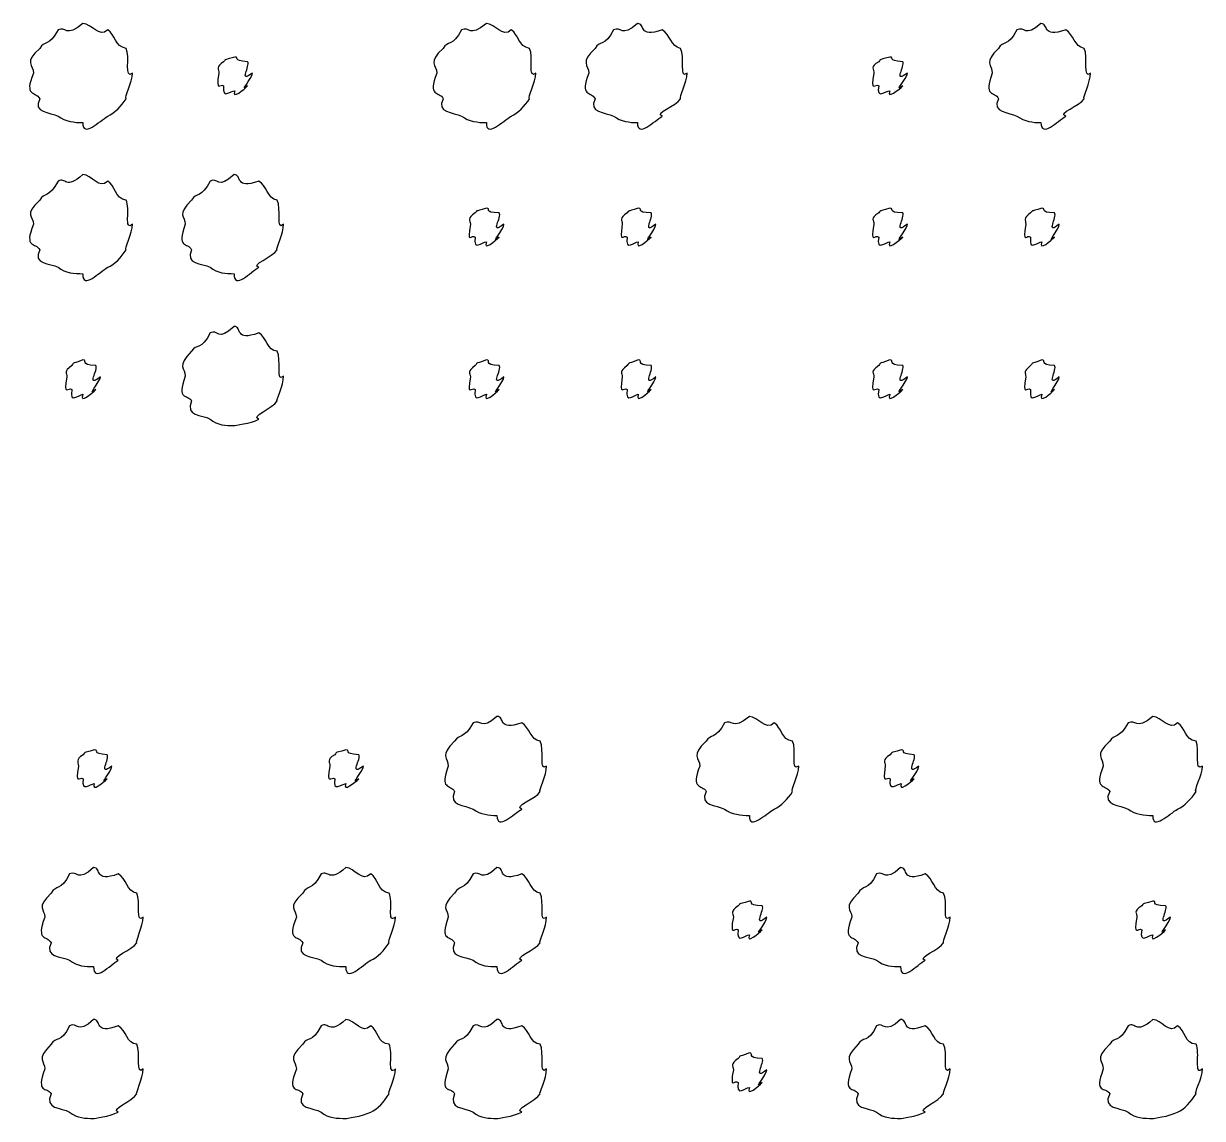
# Model space of a CAD drawing. Header units: millimetres. Extents: x -178 to -32, y 41 to 266.
# Drawn here: x -76.95 to -68.82, y 131.99 to 139.54 of the extents above; entities that cross this region are included whole.
import ezdxf

# ---------------------------------------------------------------- set-up
doc = ezdxf.new("R2010")
doc.units = ezdxf.units.MM
doc.layers.get('0').update_dxf_attribs({"linetype": 'CONTINUOUS'})

msp = doc.modelspace()

# ---------------------------------------------------------------- linework, layer by layer
at = {"color": 0}
for p, q in [((-76.5401, 139.54), (-76.5401, 139.54)), ((-73.7577, 139.54), (-73.7577, 139.54)), ((-72.716, 139.54), (-72.716, 139.54)), ((-69.9336, 139.54), (-69.9336, 139.54)), ((-75.4927, 139.309), (-75.4927, 139.309)), ((-70.9754, 139.309), (-70.9754, 139.309)), ((-76.5401, 138.498), (-76.5401, 138.498)), ((-75.498, 138.498), (-75.498, 138.498)), ((-73.7577, 138.267), (-73.7577, 138.267)), ((-72.7103, 138.267), (-72.7103, 138.267)), ((-70.9754, 138.267), (-70.9754, 138.267)), ((-69.928, 138.267), (-69.928, 138.267)), ((-75.498, 137.451), (-75.498, 137.451)), ((-76.5401, 137.22), (-76.5401, 137.22)), ((-73.7577, 137.22), (-73.7577, 137.22)), ((-72.7103, 137.22), (-72.7103, 137.22)), ((-70.9754, 137.22), (-70.9754, 137.22)), ((-69.928, 137.22), (-69.928, 137.22)), ((-73.6847, 134.761), (-73.6847, 134.761)), ((-71.9441, 134.761), (-71.9441, 134.761)), ((-69.1621, 134.761), (-69.1621, 134.761)), ((-76.4614, 134.53), (-76.4614, 134.53)), ((-74.7264, 134.53), (-74.7264, 134.53)), ((-70.897, 134.53), (-70.897, 134.53)), ((-76.4671, 133.719), (-76.4671, 133.719)), ((-74.7264, 133.719), (-74.7264, 133.719)), ((-73.6847, 133.719), (-73.6847, 133.719)), ((-70.9023, 133.719), (-70.9023, 133.719)), ((-71.9441, 133.488), (-71.9441, 133.488)), ((-69.1621, 133.488), (-69.1621, 133.488)), ((-76.4671, 132.672), (-76.4671, 132.672)), ((-74.7264, 132.672), (-74.7264, 132.672)), ((-73.6847, 132.672), (-73.6847, 132.672)), ((-70.9023, 132.672), (-70.9023, 132.672)), ((-69.1621, 132.672), (-69.1621, 132.672)), ((-71.9441, 132.441), (-71.9441, 132.441))]:
    msp.add_line(p, q, dxfattribs=at)
for points in [[(-76.7108, 139.496), (-76.7729, 139.38), (-76.8071, 139.424), (-76.8375, 139.369)], [(-76.5401, 139.54), (-76.6625, 139.438), (-76.6558, 139.525), (-76.7108, 139.496)], [(-76.369, 139.496), (-76.4268, 139.438), (-76.4808, 139.54), (-76.5401, 139.54)], [(-76.2423, 139.369), (-76.321, 139.38), (-76.3168, 139.466), (-76.369, 139.496)], [(-73.9285, 139.496), (-73.9906, 139.38), (-74.0251, 139.424), (-74.0555, 139.369)], [(-73.7577, 139.54), (-73.8805, 139.438), (-73.8734, 139.525), (-73.9285, 139.496)], [(-73.587, 139.496), (-73.6448, 139.438), (-73.6985, 139.54), (-73.7577, 139.54)], [(-73.46, 139.369), (-73.5386, 139.38), (-73.5344, 139.466), (-73.587, 139.496)], [(-72.8814, 139.496), (-72.9393, 139.38), (-72.9777, 139.424), (-73.0081, 139.369)], [(-72.716, 139.54), (-72.8289, 139.438), (-72.826, 139.525), (-72.8814, 139.496)], [(-72.5449, 139.496), (-72.716, 139.438), (-72.6567, 139.54), (-72.716, 139.54)], [(-72.4182, 139.369), (-72.487, 139.38), (-72.4898, 139.466), (-72.5449, 139.496)], [(-70.0991, 139.496), (-70.1569, 139.38), (-70.1954, 139.424), (-70.2257, 139.369)], [(-69.9336, 139.54), (-70.0465, 139.438), (-70.044, 139.525), (-70.0991, 139.496)], [(-69.7629, 139.496), (-69.9336, 139.438), (-69.8743, 139.54), (-69.9336, 139.54)], [(-69.6359, 139.369), (-69.705, 139.38), (-69.7075, 139.466), (-69.7629, 139.496)], [(-76.8375, 139.369), (-76.9493, 139.27), (-76.8816, 139.256), (-76.8816, 139.198)], [(-76.1982, 139.198), (-76.2589, 139.151), (-76.212, 139.314), (-76.2423, 139.369)], [(-74.0555, 139.369), (-74.1669, 139.27), (-74.0996, 139.256), (-74.0996, 139.198)], [(-73.4159, 139.198), (-73.4766, 139.151), (-73.4296, 139.314), (-73.46, 139.369)], [(-73.0081, 139.369), (-73.1157, 139.27), (-73.0522, 139.256), (-73.0522, 139.198)], [(-72.3741, 139.198), (-72.4292, 139.151), (-72.3879, 139.314), (-72.4182, 139.369)], [(-70.2257, 139.369), (-70.3333, 139.27), (-70.2698, 139.256), (-70.2698, 139.198)], [(-69.5918, 139.198), (-69.6472, 139.151), (-69.6055, 139.314), (-69.6359, 139.369)], [(-75.5699, 139.276), (-75.6264, 139.24), (-75.6027, 139.227), (-75.6027, 139.198)], [(-75.4927, 139.309), (-75.5823, 139.284), (-75.5477, 139.297), (-75.5699, 139.276)], [(-75.4045, 139.276), (-75.516, 139.284), (-75.4553, 139.309), (-75.4927, 139.309)], [(-75.3713, 139.198), (-75.4719, 139.123), (-75.3823, 139.253), (-75.4045, 139.276)], [(-71.0526, 139.276), (-71.1133, 139.24), (-71.0858, 139.227), (-71.0858, 139.198)], [(-70.9754, 139.309), (-71.0692, 139.284), (-71.0304, 139.297), (-71.0526, 139.276)], [(-70.8872, 139.276), (-71.0029, 139.284), (-70.9383, 139.309), (-70.9754, 139.309)], [(-70.854, 139.198), (-70.9588, 139.123), (-70.8653, 139.253), (-70.8872, 139.276)], [(-76.8816, 139.198), (-76.9493, 139.03), (-76.8664, 139.077), (-76.8375, 139.022)], [(-76.2423, 139.022), (-76.2589, 139.03), (-76.1982, 139.135), (-76.1982, 139.198)], [(-75.6027, 139.198), (-75.6264, 139.057), (-75.5918, 139.132), (-75.5699, 139.11)], [(-75.4045, 139.11), (-75.4719, 139.057), (-75.3713, 139.161), (-75.3713, 139.198)], [(-74.0996, 139.198), (-74.1669, 139.03), (-74.0844, 139.077), (-74.0555, 139.022)], [(-73.46, 139.022), (-73.4766, 139.03), (-73.4159, 139.135), (-73.4159, 139.198)], [(-73.0522, 139.198), (-73.1157, 139.03), (-73.037, 139.077), (-73.0081, 139.022)], [(-72.4182, 139.022), (-72.4292, 139.03), (-72.3741, 139.135), (-72.3741, 139.198)], [(-71.0858, 139.198), (-71.1133, 139.057), (-71.0745, 139.132), (-71.0526, 139.11)], [(-70.8872, 139.11), (-70.9588, 139.057), (-70.854, 139.161), (-70.854, 139.198)], [(-70.2698, 139.198), (-70.3333, 139.03), (-70.2546, 139.077), (-70.2257, 139.022)], [(-69.6359, 139.022), (-69.6472, 139.03), (-69.5918, 139.135), (-69.5918, 139.198)], [(-75.5699, 139.11), (-75.5823, 139.012), (-75.5216, 139.077), (-75.4927, 139.077)], [(-75.4927, 139.077), (-75.516, 139.012), (-75.4264, 139.088), (-75.4045, 139.11)], [(-71.0526, 139.11), (-71.0692, 139.012), (-71.0043, 139.077), (-70.9754, 139.077)], [(-70.9754, 139.077), (-71.0029, 139.012), (-70.9094, 139.088), (-70.8872, 139.11)], [(-76.8375, 139.022), (-76.89, 138.924), (-76.7659, 138.93), (-76.7108, 138.901)], [(-76.369, 138.901), (-76.321, 138.924), (-76.2755, 138.97), (-76.2423, 139.022)], [(-74.0555, 139.022), (-74.1077, 138.924), (-73.9839, 138.93), (-73.9285, 138.901)], [(-73.587, 138.901), (-73.5386, 138.924), (-73.4931, 138.97), (-73.46, 139.022)], [(-73.0081, 139.022), (-73.0578, 138.924), (-72.9365, 138.93), (-72.8814, 138.901)], [(-72.5449, 138.901), (-72.6055, 138.924), (-72.4472, 138.97), (-72.4182, 139.022)], [(-70.2257, 139.022), (-70.2754, 138.924), (-70.1541, 138.93), (-70.0991, 138.901)], [(-69.7629, 138.901), (-69.8235, 138.924), (-69.6648, 138.97), (-69.6359, 139.022)], [(-76.7108, 138.901), (-76.6625, 138.865), (-76.5979, 138.857), (-76.5401, 138.857)], [(-76.5401, 138.857), (-76.5454, 138.748), (-76.424, 138.87), (-76.369, 138.901)], [(-73.9285, 138.901), (-73.8805, 138.865), (-73.8156, 138.857), (-73.7577, 138.857)], [(-73.7577, 138.857), (-73.7634, 138.748), (-73.642, 138.87), (-73.587, 138.901)], [(-72.8814, 138.901), (-72.8289, 138.865), (-72.771, 138.857), (-72.716, 138.857)], [(-72.716, 138.857), (-72.716, 138.748), (-72.6003, 138.87), (-72.5449, 138.901)], [(-70.0991, 138.901), (-70.0465, 138.865), (-69.9886, 138.857), (-69.9336, 138.857)], [(-69.9336, 138.857), (-69.9336, 138.748), (-69.8179, 138.87), (-69.7629, 138.901)], [(-76.7108, 138.454), (-76.7729, 138.333), (-76.8071, 138.38), (-76.8375, 138.322)], [(-76.5401, 138.498), (-76.6625, 138.391), (-76.6558, 138.483), (-76.7108, 138.454)], [(-76.369, 138.454), (-76.4268, 138.391), (-76.4808, 138.498), (-76.5401, 138.498)], [(-76.2423, 138.322), (-76.321, 138.333), (-76.3168, 138.424), (-76.369, 138.454)], [(-75.6634, 138.454), (-75.7213, 138.333), (-75.7601, 138.38), (-75.7904, 138.322)], [(-75.498, 138.498), (-75.6112, 138.391), (-75.6084, 138.483), (-75.6634, 138.454)], [(-75.3272, 138.454), (-75.498, 138.391), (-75.4391, 138.498), (-75.498, 138.498)], [(-75.2006, 138.322), (-75.2694, 138.333), (-75.2722, 138.424), (-75.3272, 138.454)], [(-76.8375, 138.322), (-76.9493, 138.219), (-76.8816, 138.212), (-76.8816, 138.157)], [(-76.1982, 138.157), (-76.2589, 138.102), (-76.212, 138.267), (-76.2423, 138.322)], [(-75.7904, 138.322), (-75.8977, 138.219), (-75.8345, 138.212), (-75.8345, 138.157)], [(-75.1565, 138.157), (-75.2115, 138.102), (-75.1702, 138.267), (-75.2006, 138.322)], [(-73.835, 138.234), (-73.8957, 138.193), (-73.8678, 138.186), (-73.8678, 138.157)], [(-73.7577, 138.267), (-73.8516, 138.237), (-73.8128, 138.256), (-73.835, 138.234)], [(-73.6695, 138.234), (-73.7852, 138.237), (-73.7203, 138.267), (-73.7577, 138.267)], [(-73.6364, 138.157), (-73.7411, 138.075), (-73.6473, 138.212), (-73.6695, 138.234)], [(-72.7876, 138.234), (-72.844, 138.193), (-72.8207, 138.186), (-72.8207, 138.157)], [(-72.7103, 138.267), (-72.7999, 138.237), (-72.7654, 138.256), (-72.7876, 138.234)], [(-72.6221, 138.234), (-72.734, 138.237), (-72.6733, 138.267), (-72.7103, 138.267)], [(-72.589, 138.157), (-72.6899, 138.075), (-72.6003, 138.212), (-72.6221, 138.234)], [(-71.0526, 138.234), (-71.1133, 138.193), (-71.0858, 138.186), (-71.0858, 138.157)], [(-70.9754, 138.267), (-71.0692, 138.237), (-71.0304, 138.256), (-71.0526, 138.234)], [(-70.8872, 138.234), (-71.0029, 138.237), (-70.9383, 138.267), (-70.9754, 138.267)], [(-70.854, 138.157), (-70.9588, 138.075), (-70.8653, 138.212), (-70.8872, 138.234)], [(-70.0052, 138.234), (-70.0617, 138.193), (-70.0384, 138.186), (-70.0384, 138.157)], [(-69.928, 138.267), (-70.0176, 138.237), (-69.9834, 138.256), (-70.0052, 138.234)], [(-69.8398, 138.234), (-69.9516, 138.237), (-69.8909, 138.267), (-69.928, 138.267)], [(-69.807, 138.157), (-69.9075, 138.075), (-69.8179, 138.212), (-69.8398, 138.234)], [(-76.8816, 138.157), (-76.9493, 137.983), (-76.8664, 138.035), (-76.8375, 137.98)], [(-76.2423, 137.98), (-76.2589, 137.983), (-76.1982, 138.093), (-76.1982, 138.157)], [(-75.8345, 138.157), (-75.8977, 137.983), (-75.8194, 138.035), (-75.7904, 137.98)], [(-75.2006, 137.98), (-75.2115, 137.983), (-75.1565, 138.093), (-75.1565, 138.157)], [(-73.8678, 138.157), (-73.8957, 138.009), (-73.8569, 138.091), (-73.835, 138.068)], [(-73.6695, 138.068), (-73.7411, 138.009), (-73.6364, 138.12), (-73.6364, 138.157)], [(-72.8207, 138.157), (-72.844, 138.009), (-72.8095, 138.091), (-72.7876, 138.068)], [(-72.6221, 138.068), (-72.6899, 138.009), (-72.589, 138.12), (-72.589, 138.157)], [(-71.0858, 138.157), (-71.1133, 138.009), (-71.0745, 138.091), (-71.0526, 138.068)], [(-70.8872, 138.068), (-70.9588, 138.009), (-70.854, 138.12), (-70.854, 138.157)], [(-70.0384, 138.157), (-70.0617, 138.009), (-70.0274, 138.091), (-70.0052, 138.068)], [(-69.8398, 138.068), (-69.9075, 138.009), (-69.807, 138.12), (-69.807, 138.157)], [(-73.835, 138.068), (-73.8516, 137.965), (-73.7866, 138.035), (-73.7577, 138.035)], [(-73.7577, 138.035), (-73.7852, 137.965), (-73.6914, 138.047), (-73.6695, 138.068)], [(-72.7876, 138.068), (-72.7999, 137.965), (-72.7393, 138.035), (-72.7103, 138.035)], [(-72.7103, 138.035), (-72.734, 137.965), (-72.6444, 138.047), (-72.6221, 138.068)], [(-71.0526, 138.068), (-71.0692, 137.965), (-71.0043, 138.035), (-70.9754, 138.035)], [(-70.9754, 138.035), (-71.0029, 137.965), (-70.9094, 138.047), (-70.8872, 138.068)], [(-70.0052, 138.068), (-70.0176, 137.965), (-69.9569, 138.035), (-69.928, 138.035)], [(-69.928, 138.035), (-69.9516, 137.965), (-69.862, 138.047), (-69.8398, 138.068)], [(-76.8375, 137.98), (-76.89, 137.877), (-76.7659, 137.888), (-76.7108, 137.859)], [(-76.369, 137.859), (-76.321, 137.877), (-76.2755, 137.928), (-76.2423, 137.98)], [(-75.7904, 137.98), (-75.8398, 137.877), (-75.7185, 137.888), (-75.6634, 137.859)], [(-75.3272, 137.859), (-75.3879, 137.877), (-75.2295, 137.928), (-75.2006, 137.98)], [(-76.7108, 137.859), (-76.6625, 137.818), (-76.5979, 137.815), (-76.5401, 137.815)], [(-76.5401, 137.815), (-76.5454, 137.7), (-76.424, 137.829), (-76.369, 137.859)], [(-75.6634, 137.859), (-75.6112, 137.818), (-75.5534, 137.815), (-75.498, 137.815)], [(-75.498, 137.815), (-75.498, 137.7), (-75.3823, 137.829), (-75.3272, 137.859)], [(-75.6634, 137.407), (-75.7213, 137.282), (-75.7601, 137.335), (-75.7904, 137.28)], [(-75.498, 137.451), (-75.6112, 137.341), (-75.6084, 137.436), (-75.6634, 137.407)], [(-75.3272, 137.407), (-75.498, 137.341), (-75.4391, 137.451), (-75.498, 137.451)], [(-75.2006, 137.28), (-75.2694, 137.282), (-75.2722, 137.377), (-75.3272, 137.407)], [(-76.5401, 137.22), (-76.6336, 137.186), (-76.5951, 137.206), (-76.617, 137.181)], [(-76.4519, 137.181), (-76.5676, 137.186), (-76.5027, 137.22), (-76.5401, 137.22)], [(-75.7904, 137.28), (-75.8977, 137.171), (-75.8345, 137.167), (-75.8345, 137.109)], [(-75.1565, 137.109), (-75.2115, 137.054), (-75.1702, 137.225), (-75.2006, 137.28)], [(-73.7577, 137.22), (-73.8516, 137.186), (-73.8128, 137.206), (-73.835, 137.181)], [(-73.6695, 137.181), (-73.7852, 137.186), (-73.7203, 137.22), (-73.7577, 137.22)], [(-72.7103, 137.22), (-72.7999, 137.186), (-72.7654, 137.206), (-72.7876, 137.181)], [(-72.6221, 137.181), (-72.734, 137.186), (-72.6733, 137.22), (-72.7103, 137.22)], [(-70.9754, 137.22), (-71.0692, 137.186), (-71.0304, 137.206), (-71.0526, 137.181)], [(-70.8872, 137.181), (-71.0029, 137.186), (-70.9383, 137.22), (-70.9754, 137.22)], [(-69.928, 137.22), (-70.0176, 137.186), (-69.9834, 137.206), (-70.0052, 137.181)], [(-69.8398, 137.181), (-69.9516, 137.186), (-69.8909, 137.22), (-69.928, 137.22)], [(-76.617, 137.181), (-76.6777, 137.138), (-76.6501, 137.133), (-76.6501, 137.104)], [(-76.4187, 137.104), (-76.5235, 137.021), (-76.4297, 137.159), (-76.4519, 137.181)], [(-73.835, 137.181), (-73.8957, 137.138), (-73.8678, 137.133), (-73.8678, 137.104)], [(-73.6364, 137.104), (-73.7411, 137.021), (-73.6473, 137.159), (-73.6695, 137.181)], [(-72.7876, 137.181), (-72.844, 137.138), (-72.8207, 137.133), (-72.8207, 137.104)], [(-72.589, 137.104), (-72.6899, 137.021), (-72.6003, 137.159), (-72.6221, 137.181)], [(-71.0526, 137.181), (-71.1133, 137.138), (-71.0858, 137.133), (-71.0858, 137.104)], [(-70.854, 137.104), (-70.9588, 137.021), (-70.8653, 137.159), (-70.8872, 137.181)], [(-70.0052, 137.181), (-70.0617, 137.138), (-70.0384, 137.133), (-70.0384, 137.104)], [(-69.807, 137.104), (-69.9075, 137.021), (-69.8179, 137.159), (-69.8398, 137.181)], [(-76.6501, 137.104), (-76.6777, 136.958), (-76.6392, 137.04), (-76.617, 137.016)], [(-76.4519, 137.016), (-76.5235, 136.958), (-76.4187, 137.071), (-76.4187, 137.104)], [(-75.8345, 137.109), (-75.8977, 136.933), (-75.8194, 136.989), (-75.7904, 136.938)], [(-75.2006, 136.938), (-75.2115, 136.933), (-75.1565, 137.046), (-75.1565, 137.109)], [(-73.8678, 137.104), (-73.8957, 136.958), (-73.8569, 137.04), (-73.835, 137.016)], [(-73.6695, 137.016), (-73.7411, 136.958), (-73.6364, 137.071), (-73.6364, 137.104)], [(-72.8207, 137.104), (-72.844, 136.958), (-72.8095, 137.04), (-72.7876, 137.016)], [(-72.6221, 137.016), (-72.6899, 136.958), (-72.589, 137.071), (-72.589, 137.104)], [(-71.0858, 137.104), (-71.1133, 136.958), (-71.0745, 137.04), (-71.0526, 137.016)], [(-70.8872, 137.016), (-70.9588, 136.958), (-70.854, 137.071), (-70.854, 137.104)], [(-70.0384, 137.104), (-70.0617, 136.958), (-70.0274, 137.04), (-70.0052, 137.016)], [(-69.8398, 137.016), (-69.9075, 136.958), (-69.807, 137.071), (-69.807, 137.104)], [(-76.617, 137.016), (-76.6336, 136.911), (-76.569, 136.983), (-76.5401, 136.983)], [(-76.5401, 136.983), (-76.5676, 136.911), (-76.4738, 136.993), (-76.4519, 137.016)], [(-73.835, 137.016), (-73.8516, 136.911), (-73.7866, 136.983), (-73.7577, 136.983)], [(-73.7577, 136.983), (-73.7852, 136.911), (-73.6914, 136.993), (-73.6695, 137.016)], [(-72.7876, 137.016), (-72.7999, 136.911), (-72.7393, 136.983), (-72.7103, 136.983)], [(-72.7103, 136.983), (-72.734, 136.911), (-72.6444, 136.993), (-72.6221, 137.016)], [(-71.0526, 137.016), (-71.0692, 136.911), (-71.0043, 136.983), (-70.9754, 136.983)], [(-70.9754, 136.983), (-71.0029, 136.911), (-70.9094, 136.993), (-70.8872, 137.016)], [(-70.0052, 137.016), (-70.0176, 136.911), (-69.9569, 136.983), (-69.928, 136.983)], [(-69.928, 136.983), (-69.9516, 136.911), (-69.862, 136.993), (-69.8398, 137.016)], [(-75.7904, 136.938), (-75.8398, 136.829), (-75.7185, 136.845), (-75.6634, 136.812)], [(-75.3272, 136.812), (-75.3879, 136.829), (-75.2295, 136.886), (-75.2006, 136.938)], [(-75.6634, 136.812), (-75.6112, 136.768), (-75.5534, 136.768), (-75.498, 136.768)], [(-75.498, 136.768), (-75.498, 136.768), (-75.3823, 136.781), (-75.3272, 136.812)], [(-73.8501, 134.717), (-73.908, 134.601), (-73.9465, 134.645), (-73.9768, 134.59)], [(-73.6847, 134.761), (-73.7976, 134.659), (-73.7948, 134.746), (-73.8501, 134.717)], [(-73.5136, 134.717), (-73.6847, 134.659), (-73.6254, 134.761), (-73.6847, 134.761)], [(-73.387, 134.59), (-73.4557, 134.601), (-73.4586, 134.687), (-73.5136, 134.717)], [(-72.1152, 134.717), (-72.1769, 134.601), (-72.2115, 134.645), (-72.2418, 134.59)], [(-71.9441, 134.761), (-72.0669, 134.659), (-72.0598, 134.746), (-72.1152, 134.717)], [(-71.7733, 134.717), (-71.8312, 134.659), (-71.8848, 134.761), (-71.9441, 134.761)], [(-71.6467, 134.59), (-71.725, 134.601), (-71.7208, 134.687), (-71.7733, 134.717)], [(-69.3328, 134.717), (-69.3949, 134.601), (-69.4291, 134.645), (-69.4595, 134.59)], [(-69.1621, 134.761), (-69.2845, 134.659), (-69.2778, 134.746), (-69.3328, 134.717)], [(-68.991, 134.717), (-69.0488, 134.659), (-69.1028, 134.761), (-69.1621, 134.761)], [(-68.8643, 134.59), (-68.9427, 134.601), (-68.9388, 134.687), (-68.991, 134.717)], [(-73.9768, 134.59), (-74.0844, 134.491), (-74.0209, 134.477), (-74.0209, 134.419)], [(-73.3429, 134.419), (-73.3979, 134.372), (-73.3566, 134.535), (-73.387, 134.59)], [(-72.2418, 134.59), (-72.3533, 134.491), (-72.2859, 134.477), (-72.2859, 134.419)], [(-71.6026, 134.419), (-71.6629, 134.372), (-71.6164, 134.535), (-71.6467, 134.59)], [(-69.4595, 134.59), (-69.5713, 134.491), (-69.5036, 134.477), (-69.5036, 134.419)], [(-68.8202, 134.419), (-68.8809, 134.372), (-68.834, 134.535), (-68.8643, 134.59)], [(-76.5387, 134.497), (-76.5951, 134.461), (-76.5715, 134.448), (-76.5715, 134.419)], [(-76.4614, 134.53), (-76.551, 134.505), (-76.5164, 134.519), (-76.5387, 134.497)], [(-76.3732, 134.497), (-76.4847, 134.505), (-76.424, 134.53), (-76.4614, 134.53)], [(-76.3401, 134.419), (-76.4406, 134.343), (-76.351, 134.475), (-76.3732, 134.497)], [(-74.8037, 134.497), (-74.8644, 134.461), (-74.8365, 134.448), (-74.8365, 134.419)], [(-74.7264, 134.53), (-74.8203, 134.505), (-74.7815, 134.519), (-74.8037, 134.497)], [(-74.6383, 134.497), (-74.754, 134.505), (-74.6894, 134.53), (-74.7264, 134.53)], [(-74.6051, 134.419), (-74.7099, 134.343), (-74.616, 134.475), (-74.6383, 134.497)], [(-70.974, 134.497), (-71.0304, 134.461), (-71.0071, 134.448), (-71.0071, 134.419)], [(-70.897, 134.53), (-70.9863, 134.505), (-70.9521, 134.519), (-70.974, 134.497)], [(-70.8089, 134.497), (-70.9203, 134.505), (-70.8597, 134.53), (-70.897, 134.53)], [(-70.7757, 134.419), (-70.8762, 134.343), (-70.7866, 134.475), (-70.8089, 134.497)], [(-76.5715, 134.419), (-76.5951, 134.277), (-76.5605, 134.353), (-76.5387, 134.331)], [(-76.3732, 134.331), (-76.4406, 134.277), (-76.3401, 134.382), (-76.3401, 134.419)], [(-74.8365, 134.419), (-74.8644, 134.277), (-74.8256, 134.353), (-74.8037, 134.331)], [(-74.6383, 134.331), (-74.7099, 134.277), (-74.6051, 134.382), (-74.6051, 134.419)], [(-74.0209, 134.419), (-74.0844, 134.251), (-74.0057, 134.298), (-73.9768, 134.243)], [(-73.387, 134.243), (-73.3979, 134.251), (-73.3429, 134.356), (-73.3429, 134.419)], [(-72.2859, 134.419), (-72.3533, 134.251), (-72.2708, 134.298), (-72.2418, 134.243)], [(-71.6467, 134.243), (-71.6629, 134.251), (-71.6026, 134.356), (-71.6026, 134.419)], [(-71.0071, 134.419), (-71.0304, 134.277), (-70.9962, 134.353), (-70.974, 134.331)], [(-70.8089, 134.331), (-70.8762, 134.277), (-70.7757, 134.382), (-70.7757, 134.419)], [(-69.5036, 134.419), (-69.5713, 134.251), (-69.4884, 134.298), (-69.4595, 134.243)], [(-68.8643, 134.243), (-68.8809, 134.251), (-68.8202, 134.356), (-68.8202, 134.419)], [(-76.5387, 134.331), (-76.551, 134.233), (-76.4903, 134.298), (-76.4614, 134.298)], [(-76.4614, 134.298), (-76.4847, 134.233), (-76.3951, 134.309), (-76.3732, 134.331)], [(-74.8037, 134.331), (-74.8203, 134.233), (-74.7554, 134.298), (-74.7264, 134.298)], [(-74.7264, 134.298), (-74.754, 134.233), (-74.6601, 134.309), (-74.6383, 134.331)], [(-70.974, 134.331), (-70.9863, 134.233), (-70.926, 134.298), (-70.897, 134.298)], [(-70.897, 134.298), (-70.9203, 134.233), (-70.8307, 134.309), (-70.8089, 134.331)], [(-73.9768, 134.243), (-74.0265, 134.145), (-73.9052, 134.151), (-73.8501, 134.122)], [(-73.5136, 134.122), (-73.5743, 134.145), (-73.4159, 134.191), (-73.387, 134.243)], [(-72.2418, 134.243), (-72.294, 134.145), (-72.1702, 134.151), (-72.1152, 134.122)], [(-71.7733, 134.122), (-71.725, 134.145), (-71.6795, 134.191), (-71.6467, 134.243)], [(-69.4595, 134.243), (-69.512, 134.145), (-69.3879, 134.151), (-69.3328, 134.122)], [(-68.991, 134.122), (-68.9427, 134.145), (-68.8975, 134.191), (-68.8643, 134.243)], [(-73.8501, 134.122), (-73.7976, 134.086), (-73.7397, 134.078), (-73.6847, 134.078)], [(-73.6847, 134.078), (-73.6847, 133.969), (-73.569, 134.092), (-73.5136, 134.122)], [(-72.1152, 134.122), (-72.0669, 134.086), (-72.0019, 134.078), (-71.9441, 134.078)], [(-71.9441, 134.078), (-71.9497, 133.969), (-71.8284, 134.092), (-71.7733, 134.122)], [(-69.3328, 134.122), (-69.2845, 134.086), (-69.2199, 134.078), (-69.1621, 134.078)], [(-69.1621, 134.078), (-69.1674, 133.969), (-69.046, 134.092), (-68.991, 134.122)], [(-76.6322, 133.675), (-76.69, 133.554), (-76.7288, 133.601), (-76.7592, 133.543)], [(-76.4671, 133.719), (-76.5799, 133.612), (-76.5771, 133.704), (-76.6322, 133.675)], [(-76.296, 133.675), (-76.4671, 133.612), (-76.4078, 133.719), (-76.4671, 133.719)], [(-76.1693, 133.543), (-76.2381, 133.554), (-76.2409, 133.645), (-76.296, 133.675)], [(-74.8972, 133.675), (-74.9593, 133.554), (-74.9939, 133.601), (-75.0242, 133.543)], [(-74.7264, 133.719), (-74.8492, 133.612), (-74.8422, 133.704), (-74.8972, 133.675)], [(-74.5557, 133.675), (-74.6136, 133.612), (-74.6672, 133.719), (-74.7264, 133.719)], [(-74.4287, 133.543), (-74.5074, 133.554), (-74.5031, 133.645), (-74.5557, 133.675)], [(-73.8501, 133.675), (-73.908, 133.554), (-73.9465, 133.601), (-73.9768, 133.543)], [(-73.6847, 133.719), (-73.7976, 133.612), (-73.7948, 133.704), (-73.8501, 133.675)], [(-73.5136, 133.675), (-73.6847, 133.612), (-73.6254, 133.719), (-73.6847, 133.719)], [(-73.387, 133.543), (-73.4557, 133.554), (-73.4586, 133.645), (-73.5136, 133.675)], [(-71.0678, 133.675), (-71.1256, 133.554), (-71.1641, 133.601), (-71.1944, 133.543)], [(-70.9023, 133.719), (-71.0152, 133.612), (-71.0128, 133.704), (-71.0678, 133.675)], [(-70.7316, 133.675), (-70.9023, 133.612), (-70.8431, 133.719), (-70.9023, 133.719)], [(-70.6046, 133.543), (-70.6737, 133.554), (-70.6766, 133.645), (-70.7316, 133.675)], [(-76.7592, 133.543), (-76.8664, 133.44), (-76.8033, 133.433), (-76.8033, 133.378)], [(-76.1252, 133.378), (-76.1802, 133.322), (-76.139, 133.488), (-76.1693, 133.543)], [(-75.0242, 133.543), (-75.1357, 133.44), (-75.0683, 133.433), (-75.0683, 133.378)], [(-74.3846, 133.378), (-74.4453, 133.322), (-74.3984, 133.488), (-74.4287, 133.543)], [(-73.9768, 133.543), (-74.0844, 133.44), (-74.0209, 133.433), (-74.0209, 133.378)], [(-73.3429, 133.378), (-73.3979, 133.322), (-73.3566, 133.488), (-73.387, 133.543)], [(-71.9441, 133.488), (-72.0379, 133.458), (-71.9995, 133.477), (-72.0213, 133.455)], [(-71.8559, 133.455), (-71.9716, 133.458), (-71.907, 133.488), (-71.9441, 133.488)], [(-71.1944, 133.543), (-71.302, 133.44), (-71.2385, 133.433), (-71.2385, 133.378)], [(-70.5605, 133.378), (-70.6159, 133.322), (-70.5743, 133.488), (-70.6046, 133.543)], [(-69.1621, 133.488), (-69.2556, 133.458), (-69.2171, 133.477), (-69.239, 133.455)], [(-69.0739, 133.455), (-69.1896, 133.458), (-69.1247, 133.488), (-69.1621, 133.488)], [(-72.0213, 133.455), (-72.082, 133.413), (-72.0545, 133.406), (-72.0545, 133.378)], [(-71.8231, 133.378), (-71.9275, 133.296), (-71.834, 133.433), (-71.8559, 133.455)], [(-69.239, 133.455), (-69.2997, 133.413), (-69.2722, 133.406), (-69.2722, 133.378)], [(-69.0407, 133.378), (-69.1455, 133.296), (-69.0517, 133.433), (-69.0739, 133.455)], [(-76.8033, 133.378), (-76.8664, 133.204), (-76.7881, 133.256), (-76.7592, 133.201)], [(-76.1693, 133.201), (-76.1802, 133.204), (-76.1252, 133.314), (-76.1252, 133.378)], [(-75.0683, 133.378), (-75.1357, 133.204), (-75.0531, 133.256), (-75.0242, 133.201)], [(-74.4287, 133.201), (-74.4453, 133.204), (-74.3846, 133.314), (-74.3846, 133.378)], [(-74.0209, 133.378), (-74.0844, 133.204), (-74.0057, 133.256), (-73.9768, 133.201)], [(-73.387, 133.201), (-73.3979, 133.204), (-73.3429, 133.314), (-73.3429, 133.378)], [(-72.0545, 133.378), (-72.082, 133.23), (-72.0436, 133.312), (-72.0213, 133.289)], [(-71.8559, 133.289), (-71.9275, 133.23), (-71.8231, 133.34), (-71.8231, 133.378)], [(-71.2385, 133.378), (-71.302, 133.204), (-71.2234, 133.256), (-71.1944, 133.201)], [(-70.6046, 133.201), (-70.6159, 133.204), (-70.5605, 133.314), (-70.5605, 133.378)], [(-69.2722, 133.378), (-69.2997, 133.23), (-69.2612, 133.312), (-69.239, 133.289)], [(-69.0739, 133.289), (-69.1455, 133.23), (-69.0407, 133.34), (-69.0407, 133.378)], [(-72.0213, 133.289), (-72.0379, 133.186), (-71.973, 133.256), (-71.9441, 133.256)], [(-71.9441, 133.256), (-71.9716, 133.186), (-71.8781, 133.267), (-71.8559, 133.289)], [(-69.239, 133.289), (-69.2556, 133.186), (-69.191, 133.256), (-69.1621, 133.256)], [(-69.1621, 133.256), (-69.1896, 133.186), (-69.0958, 133.267), (-69.0739, 133.289)], [(-76.7592, 133.201), (-76.8085, 133.098), (-76.6875, 133.109), (-76.6322, 133.08)], [(-76.296, 133.08), (-76.3566, 133.098), (-76.1982, 133.149), (-76.1693, 133.201)], [(-75.0242, 133.201), (-75.0764, 133.098), (-74.9526, 133.109), (-74.8972, 133.08)], [(-74.5557, 133.08), (-74.5074, 133.098), (-74.4619, 133.149), (-74.4287, 133.201)], [(-73.9768, 133.201), (-74.0265, 133.098), (-73.9052, 133.109), (-73.8501, 133.08)], [(-73.5136, 133.08), (-73.5743, 133.098), (-73.4159, 133.149), (-73.387, 133.201)], [(-71.1944, 133.201), (-71.2442, 133.098), (-71.1228, 133.109), (-71.0678, 133.08)], [(-70.7316, 133.08), (-70.7923, 133.098), (-70.6335, 133.149), (-70.6046, 133.201)], [(-76.6322, 133.08), (-76.5799, 133.038), (-76.5221, 133.036), (-76.4671, 133.036)], [(-76.4671, 133.036), (-76.4671, 132.921), (-76.351, 133.049), (-76.296, 133.08)], [(-74.8972, 133.08), (-74.8492, 133.038), (-74.7843, 133.036), (-74.7264, 133.036)], [(-74.7264, 133.036), (-74.7321, 132.921), (-74.6107, 133.049), (-74.5557, 133.08)], [(-73.8501, 133.08), (-73.7976, 133.038), (-73.7397, 133.036), (-73.6847, 133.036)], [(-73.6847, 133.036), (-73.6847, 132.921), (-73.569, 133.049), (-73.5136, 133.08)], [(-71.0678, 133.08), (-71.0152, 133.038), (-70.9574, 133.036), (-70.9023, 133.036)], [(-70.9023, 133.036), (-70.9023, 132.921), (-70.7866, 133.049), (-70.7316, 133.08)], [(-76.4671, 132.672), (-76.5799, 132.562), (-76.5771, 132.657), (-76.6322, 132.628)], [(-76.296, 132.628), (-76.4671, 132.562), (-76.4078, 132.672), (-76.4671, 132.672)], [(-74.7264, 132.672), (-74.8492, 132.562), (-74.8422, 132.657), (-74.8972, 132.628)], [(-74.5557, 132.628), (-74.6136, 132.562), (-74.6672, 132.672), (-74.7264, 132.672)], [(-73.6847, 132.672), (-73.7976, 132.562), (-73.7948, 132.657), (-73.8501, 132.628)], [(-73.5136, 132.628), (-73.6847, 132.562), (-73.6254, 132.672), (-73.6847, 132.672)], [(-70.9023, 132.672), (-71.0152, 132.562), (-71.0128, 132.657), (-71.0678, 132.628)], [(-70.7316, 132.628), (-70.9023, 132.562), (-70.8431, 132.672), (-70.9023, 132.672)], [(-69.1621, 132.672), (-69.2845, 132.562), (-69.2778, 132.657), (-69.3328, 132.628)], [(-68.991, 132.628), (-69.0488, 132.562), (-69.1028, 132.672), (-69.1621, 132.672)], [(-76.6322, 132.628), (-76.69, 132.503), (-76.7288, 132.556), (-76.7592, 132.501)], [(-76.1693, 132.501), (-76.2381, 132.503), (-76.2409, 132.598), (-76.296, 132.628)], [(-74.8972, 132.628), (-74.9593, 132.503), (-74.9939, 132.556), (-75.0242, 132.501)], [(-74.4287, 132.501), (-74.5074, 132.503), (-74.5031, 132.598), (-74.5557, 132.628)], [(-73.8501, 132.628), (-73.908, 132.503), (-73.9465, 132.556), (-73.9768, 132.501)], [(-73.387, 132.501), (-73.4557, 132.503), (-73.4586, 132.598), (-73.5136, 132.628)], [(-71.0678, 132.628), (-71.1256, 132.503), (-71.1641, 132.556), (-71.1944, 132.501)], [(-70.6046, 132.501), (-70.6737, 132.503), (-70.6766, 132.598), (-70.7316, 132.628)], [(-69.3328, 132.628), (-69.3949, 132.503), (-69.4291, 132.556), (-69.4595, 132.501)], [(-68.8643, 132.501), (-68.9427, 132.503), (-68.9388, 132.598), (-68.991, 132.628)], [(-76.7592, 132.501), (-76.8664, 132.392), (-76.8033, 132.388), (-76.8033, 132.33)], [(-76.1252, 132.33), (-76.1802, 132.275), (-76.139, 132.446), (-76.1693, 132.501)], [(-75.0242, 132.501), (-75.1357, 132.392), (-75.0683, 132.388), (-75.0683, 132.33)], [(-74.3846, 132.33), (-74.4453, 132.275), (-74.3984, 132.446), (-74.4287, 132.501)], [(-73.9768, 132.501), (-74.0844, 132.392), (-74.0209, 132.388), (-74.0209, 132.33)], [(-73.3429, 132.33), (-73.3979, 132.275), (-73.3566, 132.446), (-73.387, 132.501)], [(-71.9441, 132.441), (-72.0379, 132.407), (-71.9995, 132.427), (-72.0213, 132.402)], [(-71.8559, 132.402), (-71.9716, 132.407), (-71.907, 132.441), (-71.9441, 132.441)], [(-71.1944, 132.501), (-71.302, 132.392), (-71.2385, 132.388), (-71.2385, 132.33)], [(-70.5605, 132.33), (-70.6159, 132.275), (-70.5743, 132.446), (-70.6046, 132.501)], [(-69.4595, 132.501), (-69.5713, 132.392), (-69.5036, 132.388), (-69.5036, 132.33)], [(-68.8202, 132.33), (-68.8809, 132.275), (-68.834, 132.446), (-68.8643, 132.501)], [(-72.0213, 132.402), (-72.082, 132.359), (-72.0545, 132.354), (-72.0545, 132.325)], [(-71.8231, 132.325), (-71.9275, 132.242), (-71.834, 132.38), (-71.8559, 132.402)], [(-76.8033, 132.33), (-76.8664, 132.154), (-76.7881, 132.211), (-76.7592, 132.159)], [(-76.1693, 132.159), (-76.1802, 132.154), (-76.1252, 132.267), (-76.1252, 132.33)], [(-75.0683, 132.33), (-75.1357, 132.154), (-75.0531, 132.211), (-75.0242, 132.159)], [(-74.4287, 132.159), (-74.4453, 132.154), (-74.3846, 132.267), (-74.3846, 132.33)], [(-74.0209, 132.33), (-74.0844, 132.154), (-74.0057, 132.211), (-73.9768, 132.159)], [(-73.387, 132.159), (-73.3979, 132.154), (-73.3429, 132.267), (-73.3429, 132.33)], [(-72.0545, 132.325), (-72.082, 132.179), (-72.0436, 132.261), (-72.0213, 132.237)], [(-71.8559, 132.237), (-71.9275, 132.179), (-71.8231, 132.292), (-71.8231, 132.325)], [(-71.2385, 132.33), (-71.302, 132.154), (-71.2234, 132.211), (-71.1944, 132.159)], [(-70.6046, 132.159), (-70.6159, 132.154), (-70.5605, 132.267), (-70.5605, 132.33)], [(-69.5036, 132.33), (-69.5713, 132.154), (-69.4884, 132.211), (-69.4595, 132.159)], [(-68.8643, 132.159), (-68.8809, 132.154), (-68.8202, 132.267), (-68.8202, 132.33)], [(-72.0213, 132.237), (-72.0379, 132.132), (-71.973, 132.203), (-71.9441, 132.203)], [(-71.9441, 132.203), (-71.9716, 132.132), (-71.8781, 132.214), (-71.8559, 132.237)], [(-76.7592, 132.159), (-76.8085, 132.05), (-76.6875, 132.066), (-76.6322, 132.033)], [(-76.296, 132.033), (-76.3566, 132.05), (-76.1982, 132.107), (-76.1693, 132.159)], [(-75.0242, 132.159), (-75.0764, 132.05), (-74.9526, 132.066), (-74.8972, 132.033)], [(-74.5557, 132.033), (-74.5074, 132.05), (-74.4619, 132.107), (-74.4287, 132.159)], [(-73.9768, 132.159), (-74.0265, 132.05), (-73.9052, 132.066), (-73.8501, 132.033)], [(-73.5136, 132.033), (-73.5743, 132.05), (-73.4159, 132.107), (-73.387, 132.159)], [(-71.1944, 132.159), (-71.2442, 132.05), (-71.1228, 132.066), (-71.0678, 132.033)], [(-70.7316, 132.033), (-70.7923, 132.05), (-70.6335, 132.107), (-70.6046, 132.159)], [(-69.4595, 132.159), (-69.512, 132.05), (-69.3879, 132.066), (-69.3328, 132.033)], [(-68.991, 132.033), (-68.9427, 132.05), (-68.8975, 132.107), (-68.8643, 132.159)], [(-76.6322, 132.033), (-76.5799, 131.989), (-76.5221, 131.989), (-76.4671, 131.989)], [(-76.4671, 131.989), (-76.4671, 131.989), (-76.351, 132.002), (-76.296, 132.033)], [(-74.8972, 132.033), (-74.8492, 131.989), (-74.7843, 131.989), (-74.7264, 131.989)], [(-74.7264, 131.989), (-74.7321, 131.989), (-74.6107, 132.002), (-74.5557, 132.033)], [(-73.8501, 132.033), (-73.7976, 131.989), (-73.7397, 131.989), (-73.6847, 131.989)], [(-73.6847, 131.989), (-73.6847, 131.989), (-73.569, 132.002), (-73.5136, 132.033)], [(-71.0678, 132.033), (-71.0152, 131.989), (-70.9574, 131.989), (-70.9023, 131.989)], [(-70.9023, 131.989), (-70.9023, 131.989), (-70.7866, 132.002), (-70.7316, 132.033)], [(-69.3328, 132.033), (-69.2845, 131.989), (-69.2199, 131.989), (-69.1621, 131.989)], [(-69.1621, 131.989), (-69.1674, 131.989), (-69.046, 132.002), (-68.991, 132.033)]]:
    msp.add_open_spline(points, degree=3, dxfattribs=at)

doc.saveas('drawing.dxf')
